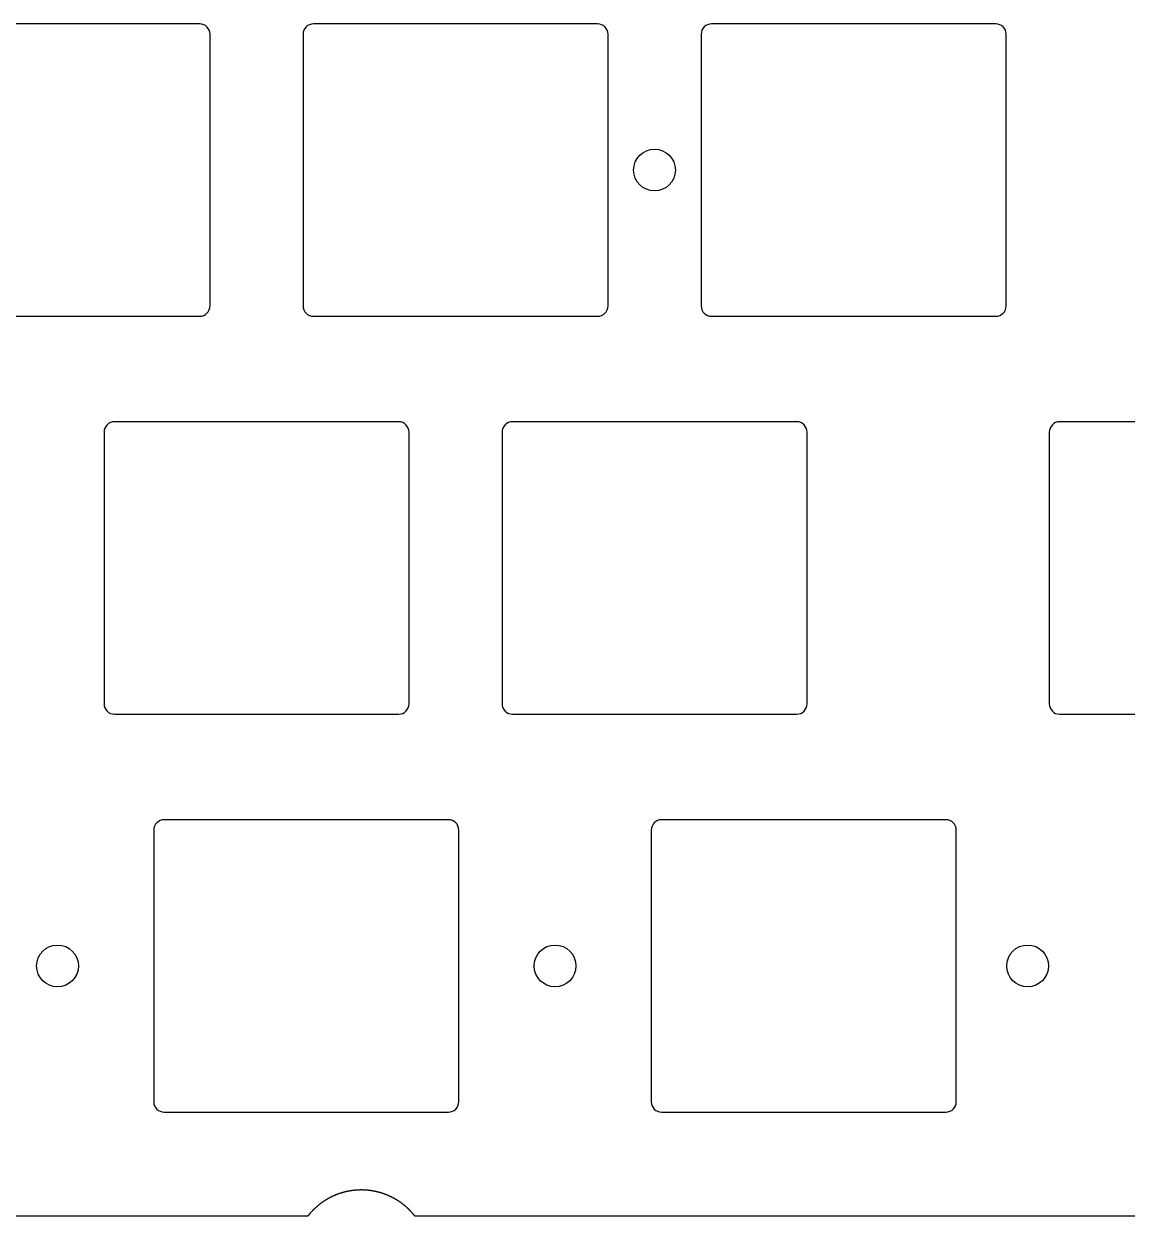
# Model space of a CAD drawing. Header units: millimetres. Extents: x -11 to 340, y -118 to 18.
# Drawn here: x 203.2 to 256, y -112 to -54.9 of the extents above; entities that cross this region are included whole.
import ezdxf

# ---------------------------------------------------------------- set-up
doc = ezdxf.new("R2010")
doc.units = ezdxf.units.MM
doc.header["$MEASUREMENT"] = 0
doc.layers.get('0').update_dxf_attribs({"linetype": 'CONTINUOUS'})
doc.layers.add('BLACK', color=7, linetype='CONTINUOUS')

msp = doc.modelspace()

# ---------------------------------------------------------------- linework, layer by layer
for points in [[(235.59375, -55.4125), (235.59375, -68.4125, 0.414212391), (236.09375, -68.9125), (249.69375, -68.9125, 0.414213562), (250.19375, -68.4125), (250.19375, -55.4125, 0.414213562), (249.69375, -54.9125), (236.09375, -54.9125, 0.414212391)], [(226.065834, -74.462548), (226.065834, -87.462548, 0.414212391), (226.565834, -87.962548), (240.165834, -87.962548, 0.414213562), (240.665834, -87.462548), (240.665834, -74.462548, 0.414213562), (240.165834, -73.962548), (226.565834, -73.962548, 0.414212391)], [(252.257046, -74.4625), (252.257046, -87.4625, 0.414212391), (252.757046, -87.9625), (266.357046, -87.9625, 0.414213562), (266.857046, -87.4625), (266.857046, -74.4625, 0.414213562), (266.357046, -73.9625), (252.757046, -73.9625, 0.414212391)], [(223.49375, -107.0125, 0.414213562), (223.99375, -106.5125), (223.99375, -93.5125, 0.414213562), (223.49375, -93.0125), (209.89375, -93.0125, 0.414212391), (209.39375, -93.5125), (209.39375, -106.5125, 0.414212391), (209.89375, -107.0125)], [(233.70625, -93.0125, 0.414212391), (233.20625, -93.5125), (233.20625, -106.5125, 0.414212391), (233.70625, -107.0125), (247.30625, -107.0125, 0.414213562), (247.80625, -106.5125), (247.80625, -93.5125, 0.414213562), (247.30625, -93.0125)]]:
    msp.add_lwpolyline(points, format="xyb", close=True)
for centre in [(233.3625, -61.9125), (204.7875, -100.0125), (228.6, -100.0125), (251.221875, -100.0125)]:
    msp.add_circle(centre, 1)
at = {"layer": 'BLACK', "linetype": 'Continuous'}
for p, q in [((211.5875, -54.9125), (197.9875, -54.9125)), ((230.6375, -54.9125), (217.0375, -54.9125)), ((212.0875, -68.4125), (212.0875, -55.4125)), ((216.5375, -55.4125), (216.5375, -68.4125)), ((231.1375, -68.4125), (231.1375, -55.4125)), ((197.9875, -68.9125), (211.5875, -68.9125)), ((217.0375, -68.9125), (230.6375, -68.9125)), ((221.1125, -73.9625), (207.5125, -73.9625)), ((207.0125, -74.4625), (207.0125, -87.4625)), ((221.6125, -87.4625), (221.6125, -74.4625)), ((207.5125, -87.9625), (221.1125, -87.9625)), ((217.497901, -111.305303), (217.491218, -111.309885)), ((217.504596, -111.300738), (217.497901, -111.305303)), ((217.511299, -111.296191), (217.504596, -111.300738)), ((217.518014, -111.291661), (217.511299, -111.296191)), ((217.524736, -111.287149), (217.518014, -111.291661)), ((217.531471, -111.282654), (217.524736, -111.287149)), ((217.538213, -111.278177), (217.531471, -111.282654)), ((217.544967, -111.273717), (217.538213, -111.278177)), ((217.551729, -111.269275), (217.544967, -111.273717)), ((217.558502, -111.26485), (217.551729, -111.269275)), ((217.565283, -111.260444), (217.558502, -111.26485)), ((217.572076, -111.256054), (217.565283, -111.260444)), ((217.578877, -111.251682), (217.572076, -111.256054)), ((217.585689, -111.247327), (217.578877, -111.251682)), ((217.592508, -111.242991), (217.585689, -111.247327)), ((217.59934, -111.238672), (217.592508, -111.242991)), ((217.606179, -111.234371), (217.59934, -111.238672)), ((217.613029, -111.230086), (217.606179, -111.234371)), ((217.619887, -111.225821), (217.613029, -111.230086)), ((217.626756, -111.221572), (217.619887, -111.225821)), ((217.633633, -111.217342), (217.626756, -111.221572)), ((217.640522, -111.213128), (217.633633, -111.217342)), ((217.647417, -111.208933), (217.640522, -111.213128)), ((217.654324, -111.204755), (217.647417, -111.208933)), ((217.661239, -111.200596), (217.654324, -111.204755)), ((217.668164, -111.196453), (217.661239, -111.200596)), ((217.675097, -111.192329), (217.668164, -111.196453)), ((217.682042, -111.188222), (217.675097, -111.192329)), ((217.688993, -111.184133), (217.682042, -111.188222)), ((217.695956, -111.180062), (217.688993, -111.184133)), ((217.702926, -111.176009), (217.695956, -111.180062)), ((217.709907, -111.171973), (217.702926, -111.176009)), ((217.716895, -111.167956), (217.709907, -111.171973)), ((217.723894, -111.163956), (217.716895, -111.167956)), ((217.730901, -111.159974), (217.723894, -111.163956)), ((217.737918, -111.15601), (217.730901, -111.159974)), ((217.744942, -111.152064), (217.737918, -111.15601)), ((217.751978, -111.148135), (217.744942, -111.152064)), ((217.75902, -111.144226), (217.751978, -111.148135)), ((217.766074, -111.140333), (217.75902, -111.144226)), ((217.773134, -111.136459), (217.766074, -111.140333)), ((217.780205, -111.132602), (217.773134, -111.136459)), ((217.787283, -111.128764), (217.780205, -111.132602)), ((217.794372, -111.124943), (217.787283, -111.128764)), ((217.801467, -111.121141), (217.794372, -111.124943)), ((217.808574, -111.117356), (217.801467, -111.121141)), ((217.815687, -111.11359), (217.808574, -111.117356)), ((217.822811, -111.10984), (217.815687, -111.11359)), ((217.829941, -111.106111), (217.822811, -111.10984)), ((217.837082, -111.102398), (217.829941, -111.106111)), ((217.84423, -111.098704), (217.837082, -111.102398)), ((217.851388, -111.095027), (217.84423, -111.098704)), ((217.858553, -111.09137), (217.851388, -111.095027)), ((217.865729, -111.087729), (217.858553, -111.09137)), ((217.87291, -111.084108), (217.865729, -111.087729)), ((217.880103, -111.080503), (217.87291, -111.084108)), ((217.887301, -111.076918), (217.880103, -111.080503)), ((217.894511, -111.07335), (217.887301, -111.076918)), ((217.901726, -111.069802), (217.894511, -111.07335)), ((217.908952, -111.06627), (217.901726, -111.069802)), ((217.916184, -111.062758), (217.908952, -111.06627)), ((217.923427, -111.059263), (217.916184, -111.062758)), ((217.930676, -111.055787), (217.923427, -111.059263)), ((217.937935, -111.052328), (217.930676, -111.055787)), ((217.9452, -111.048889), (217.937935, -111.052328)), ((217.952475, -111.045467), (217.9452, -111.048889)), ((217.959757, -111.042064), (217.952475, -111.045467)), ((217.967048, -111.038679), (217.959757, -111.042064)), ((217.974346, -111.035313), (217.967048, -111.038679)), ((217.981653, -111.031964), (217.974346, -111.035313)), ((217.988967, -111.028634), (217.981653, -111.031964)), ((217.996291, -111.025322), (217.988967, -111.028634)), ((218.00362, -111.022029), (217.996291, -111.025322)), ((218.01096, -111.018754), (218.00362, -111.022029)), ((218.018305, -111.015498), (218.01096, -111.018754)), ((218.02566, -111.01226), (218.018305, -111.015498)), ((218.033021, -111.009041), (218.02566, -111.01226)), ((218.040392, -111.005839), (218.033021, -111.009041)), ((218.047768, -111.002657), (218.040392, -111.005839)), ((218.055154, -110.999492), (218.047768, -111.002657)), ((218.062546, -110.996347), (218.055154, -110.999492)), ((218.069947, -110.993219), (218.062546, -110.996347)), ((218.077354, -110.990111), (218.069947, -110.993219)), ((218.084771, -110.987021), (218.077354, -110.990111)), ((218.092193, -110.983949), (218.084771, -110.987021)), ((218.099624, -110.980896), (218.092193, -110.983949)), ((218.107061, -110.977862), (218.099624, -110.980896)), ((218.114508, -110.974846), (218.107061, -110.977862)), ((218.121959, -110.971849), (218.114508, -110.974846)), ((218.129421, -110.96887), (218.121959, -110.971849)), ((218.136887, -110.96591), (218.129421, -110.96887)), ((218.144363, -110.962968), (218.136887, -110.96591)), ((218.151844, -110.960046), (218.144363, -110.962968)), ((218.159334, -110.957141), (218.151844, -110.960046)), ((218.166829, -110.954256), (218.159334, -110.957141)), ((218.174334, -110.951389), (218.166829, -110.954256)), ((218.181844, -110.948542), (218.174334, -110.951389)), ((218.189362, -110.945712), (218.181844, -110.948542)), ((218.196886, -110.942902), (218.189362, -110.945712)), ((218.204419, -110.94011), (218.196886, -110.942902)), ((218.211956, -110.937337), (218.204419, -110.94011)), ((218.219503, -110.934582), (218.211956, -110.937337)), ((218.227054, -110.931847), (218.219503, -110.934582)), ((218.234615, -110.92913), (218.227054, -110.931847)), ((218.24218, -110.926433), (218.234615, -110.92913)), ((218.249754, -110.923753), (218.24218, -110.926433)), ((218.257332, -110.921094), (218.249754, -110.923753)), ((218.264919, -110.918452), (218.257332, -110.921094)), ((218.272511, -110.91583), (218.264919, -110.918452)), ((218.280112, -110.913226), (218.272511, -110.91583)), ((218.287717, -110.910642), (218.280112, -110.913226)), ((218.295331, -110.908076), (218.287717, -110.910642)), ((218.302949, -110.905529), (218.295331, -110.908076)), ((218.310576, -110.903001), (218.302949, -110.905529)), ((218.318207, -110.900492), (218.310576, -110.903001)), ((218.325846, -110.898002), (218.318207, -110.900492)), ((218.33349, -110.895531), (218.325846, -110.898002)), ((218.341142, -110.893079), (218.33349, -110.895531)), ((218.348798, -110.890646), (218.341142, -110.893079)), ((218.356463, -110.888232), (218.348798, -110.890646)), ((218.364131, -110.885838), (218.356463, -110.888232)), ((218.371808, -110.883461), (218.364131, -110.885838)), ((218.379489, -110.881105), (218.371808, -110.883461)), ((218.387178, -110.878767), (218.379489, -110.881105)), ((218.394871, -110.876449), (218.387178, -110.878767)), ((218.402573, -110.874149), (218.394871, -110.876449)), ((218.410278, -110.871869), (218.402573, -110.874149)), ((218.41799, -110.869607), (218.410278, -110.871869)), ((218.425707, -110.867365), (218.41799, -110.869607)), ((218.433432, -110.865142), (218.425707, -110.867365)), ((218.44116, -110.862938), (218.433432, -110.865142)), ((218.448896, -110.860753), (218.44116, -110.862938)), ((218.456636, -110.858588), (218.448896, -110.860753)), ((218.464383, -110.856441), (218.456636, -110.858588)), ((218.472134, -110.854315), (218.464383, -110.856441)), ((218.479893, -110.852206), (218.472134, -110.854315)), ((218.487655, -110.850118), (218.479893, -110.852206)), ((218.495425, -110.848048), (218.487655, -110.850118)), ((218.503198, -110.845998), (218.495425, -110.848048)), ((218.510978, -110.843967), (218.503198, -110.845998)), ((218.518762, -110.841956), (218.510978, -110.843967)), ((218.526553, -110.839963), (218.518762, -110.841956)), ((218.534348, -110.837991), (218.526553, -110.839963)), ((218.542149, -110.836037), (218.534348, -110.837991)), ((218.549954, -110.834103), (218.542149, -110.836037)), ((218.557766, -110.832187), (218.549954, -110.834103)), ((218.565581, -110.830292), (218.557766, -110.832187)), ((218.573403, -110.828416), (218.565581, -110.830292)), ((218.581228, -110.826559), (218.573403, -110.828416)), ((218.58906, -110.824721), (218.581228, -110.826559)), ((218.596895, -110.822903), (218.58906, -110.824721)), ((218.604737, -110.821104), (218.596895, -110.822903)), ((218.612582, -110.819325), (218.604737, -110.821104)), ((218.620433, -110.817565), (218.612582, -110.819325)), ((218.628287, -110.815825), (218.620433, -110.817565)), ((218.636148, -110.814104), (218.628287, -110.815825)), ((218.644011, -110.812403), (218.636148, -110.814104)), ((218.651881, -110.81072), (218.644011, -110.812403)), ((218.659754, -110.809058), (218.651881, -110.81072)), ((218.667633, -110.807415), (218.659754, -110.809058)), ((218.675515, -110.805792), (218.667633, -110.807415)), ((218.683403, -110.804187), (218.675515, -110.805792)), ((218.691293, -110.802603), (218.683403, -110.804187)), ((218.69919, -110.801038), (218.691293, -110.802603)), ((218.707089, -110.799493), (218.69919, -110.801038)), ((218.714994, -110.797967), (218.707089, -110.799493)), ((218.722902, -110.796461), (218.714994, -110.797967)), ((218.730815, -110.794974), (218.722902, -110.796461)), ((218.738731, -110.793507), (218.730815, -110.794974)), ((218.746653, -110.792059), (218.738731, -110.793507)), ((218.754577, -110.790632), (218.746653, -110.792059)), ((218.762506, -110.789223), (218.754577, -110.790632)), ((218.770438, -110.787835), (218.762506, -110.789223)), ((218.778375, -110.786466), (218.770438, -110.787835)), ((218.786315, -110.785117), (218.778375, -110.786466)), ((218.794259, -110.783787), (218.786315, -110.785117)), ((218.802206, -110.782477), (218.794259, -110.783787)), ((218.810158, -110.781186), (218.802206, -110.782477)), ((218.818113, -110.779916), (218.810158, -110.781186)), ((218.826072, -110.778665), (218.818113, -110.779916)), ((218.834033, -110.777434), (218.826072, -110.778665)), ((218.841999, -110.776222), (218.834033, -110.777434)), ((218.849968, -110.77503), (218.841999, -110.776222)), ((218.857941, -110.773858), (218.849968, -110.77503)), ((218.865916, -110.772706), (218.857941, -110.773858)), ((218.873895, -110.771573), (218.865916, -110.772706)), ((218.881877, -110.77046), (218.873895, -110.771573)), ((218.889863, -110.769367), (218.881877, -110.77046)), ((218.89785, -110.768294), (218.889863, -110.769367)), ((218.905843, -110.76724), (218.89785, -110.768294)), ((218.913837, -110.766207), (218.905843, -110.76724)), ((218.921835, -110.765193), (218.913837, -110.766207)), ((218.929834, -110.764198), (218.921835, -110.765193)), ((218.937838, -110.763224), (218.929834, -110.764198)), ((218.945844, -110.762269), (218.937838, -110.763224)), ((218.953854, -110.761335), (218.945844, -110.762269)), ((218.961865, -110.76042), (218.953854, -110.761335)), ((218.96988, -110.759525), (218.961865, -110.76042)), ((218.977896, -110.758649), (218.96988, -110.759525)), ((218.985916, -110.757794), (218.977896, -110.758649)), ((218.993937, -110.756958), (218.985916, -110.757794)), ((219.001962, -110.756143), (218.993937, -110.756958)), ((219.009989, -110.755347), (219.001962, -110.756143)), ((219.018019, -110.754571), (219.009989, -110.755347)), ((219.02605, -110.753815), (219.018019, -110.754571)), ((219.034084, -110.753078), (219.02605, -110.753815)), ((219.04212, -110.752362), (219.034084, -110.753078)), ((219.050159, -110.751666), (219.04212, -110.752362)), ((219.058198, -110.750989), (219.050159, -110.751666)), ((219.066241, -110.750333), (219.058198, -110.750989)), ((219.074285, -110.749696), (219.066241, -110.750333)), ((219.082332, -110.749079), (219.074285, -110.749696)), ((219.09038, -110.748482), (219.082332, -110.749079)), ((219.098431, -110.747905), (219.09038, -110.748482)), ((219.106482, -110.747348), (219.098431, -110.747905)), ((219.114536, -110.746811), (219.106482, -110.747348)), ((219.122591, -110.746294), (219.114536, -110.746811)), ((219.130649, -110.745797), (219.122591, -110.746294)), ((219.138707, -110.745319), (219.130649, -110.745797)), ((219.146767, -110.744862), (219.138707, -110.745319)), ((219.154828, -110.744425), (219.146767, -110.744862)), ((219.162892, -110.744007), (219.154828, -110.744425)), ((219.170956, -110.74361), (219.162892, -110.744007)), ((219.179022, -110.743232), (219.170956, -110.74361)), ((219.187089, -110.742875), (219.179022, -110.743232)), ((219.195157, -110.742537), (219.187089, -110.742875)), ((219.203226, -110.74222), (219.195157, -110.742537)), ((219.211297, -110.741922), (219.203226, -110.74222)), ((219.219368, -110.741644), (219.211297, -110.741922)), ((219.227441, -110.741387), (219.219368, -110.741644)), ((219.235514, -110.741149), (219.227441, -110.741387)), ((219.243589, -110.740931), (219.235514, -110.741149)), ((219.251664, -110.740734), (219.243589, -110.740931)), ((219.259741, -110.740556), (219.251664, -110.740734)), ((219.267817, -110.740398), (219.259741, -110.740556)), ((219.275895, -110.740261), (219.267817, -110.740398)), ((219.283972, -110.740143), (219.275895, -110.740261)), ((219.292051, -110.740045), (219.283972, -110.740143)), ((219.30013, -110.739968), (219.292051, -110.740045)), ((219.30821, -110.73991), (219.30013, -110.739968)), ((219.31629, -110.739872), (219.30821, -110.73991)), ((219.324371, -110.739854), (219.31629, -110.739872)), ((219.332451, -110.739857), (219.324371, -110.739854)), ((219.340532, -110.739879), (219.332451, -110.739857)), ((219.348613, -110.739921), (219.340532, -110.739879)), ((219.356695, -110.739984), (219.348613, -110.739921)), ((219.364776, -110.740066), (219.356695, -110.739984)), ((219.372857, -110.740168), (219.364776, -110.740066)), ((219.380938, -110.740291), (219.372857, -110.740168)), ((219.38902, -110.740433), (219.380938, -110.740291)), ((219.397101, -110.740595), (219.38902, -110.740433)), ((219.405182, -110.740778), (219.397101, -110.740595)), ((219.413262, -110.74098), (219.405182, -110.740778)), ((219.421343, -110.741202), (219.413262, -110.74098)), ((219.429423, -110.741445), (219.421343, -110.741202)), ((219.437503, -110.741707), (219.429423, -110.741445)), ((219.445582, -110.741989), (219.437503, -110.741707)), ((219.453661, -110.742292), (219.445582, -110.741989)), ((219.461738, -110.742614), (219.453661, -110.742292)), ((219.469816, -110.742956), (219.461738, -110.742614)), ((219.477892, -110.743319), (219.469816, -110.742956)), ((219.485969, -110.743701), (219.477892, -110.743319)), ((219.494044, -110.744103), (219.485969, -110.743701)), ((219.502118, -110.744526), (219.494044, -110.744103)), ((219.510191, -110.744968), (219.502118, -110.744526)), ((219.518264, -110.74543), (219.510191, -110.744968)), ((219.526335, -110.745912), (219.518264, -110.74543)), ((219.534406, -110.746415), (219.526335, -110.745912)), ((219.542475, -110.746937), (219.534406, -110.746415)), ((219.550543, -110.747479), (219.542475, -110.746937)), ((219.55861, -110.748041), (219.550543, -110.747479)), ((219.566675, -110.748623), (219.55861, -110.748041)), ((219.574739, -110.749225), (219.566675, -110.748623)), ((219.582802, -110.749847), (219.574739, -110.749225)), ((219.590863, -110.750489), (219.582802, -110.749847)), ((219.598923, -110.751151), (219.590863, -110.750489)), ((219.606981, -110.751833), (219.598923, -110.751151)), ((219.615038, -110.752534), (219.606981, -110.751833)), ((219.623093, -110.753256), (219.615038, -110.752534)), ((219.631146, -110.753998), (219.623093, -110.753256)), ((219.639197, -110.754759), (219.631146, -110.753998)), ((219.647247, -110.75554), (219.639197, -110.754759)), ((219.655294, -110.756342), (219.647247, -110.75554)), ((219.66334, -110.757163), (219.655294, -110.756342)), ((219.671384, -110.758004), (219.66334, -110.757163)), ((219.679425, -110.758865), (219.671384, -110.758004)), ((219.687465, -110.759746), (219.679425, -110.758865)), ((219.695502, -110.760647), (219.687465, -110.759746)), ((219.703537, -110.761568), (219.695502, -110.760647)), ((219.711569, -110.762508), (219.703537, -110.761568)), ((219.7196, -110.763469), (219.711569, -110.762508)), ((219.735653, -110.765449), (219.7196, -110.763469)), ((219.751696, -110.767509), (219.735653, -110.765449)), ((219.767729, -110.769648), (219.751696, -110.767509)), ((219.783751, -110.771866), (219.767729, -110.769648)), ((219.799762, -110.774163), (219.783751, -110.771866)), ((219.81576, -110.77654), (219.799762, -110.774163)), ((219.831746, -110.778995), (219.81576, -110.77654)), ((219.84772, -110.78153), (219.831746, -110.778995)), ((219.86368, -110.784144), (219.84772, -110.78153)), ((219.879627, -110.786836), (219.86368, -110.784144)), ((219.89556, -110.789607), (219.879627, -110.786836)), ((219.911478, -110.792457), (219.89556, -110.789607)), ((219.927382, -110.795385), (219.911478, -110.792457)), ((219.94327, -110.798392), (219.927382, -110.795385)), ((219.959142, -110.801477), (219.94327, -110.798392)), ((219.974998, -110.804641), (219.959142, -110.801477)), ((219.990838, -110.807883), (219.974998, -110.804641)), ((220.00666, -110.811203), (219.990838, -110.807883)), ((220.022465, -110.814601), (220.00666, -110.811203)), ((220.038252, -110.818077), (220.022465, -110.814601)), ((220.05402, -110.821631), (220.038252, -110.818077)), ((220.06977, -110.825262), (220.05402, -110.821631)), ((220.085501, -110.828972), (220.06977, -110.825262)), ((220.101211, -110.832758), (220.085501, -110.828972)), ((220.116902, -110.836623), (220.101211, -110.832758)), ((220.132573, -110.840564), (220.116902, -110.836623)), ((220.148222, -110.844583), (220.132573, -110.840564)), ((220.16385, -110.848679), (220.148222, -110.844583)), ((220.179456, -110.852852), (220.16385, -110.848679)), ((220.19504, -110.857102), (220.179456, -110.852852)), ((220.210602, -110.861428), (220.19504, -110.857102)), ((220.226141, -110.865831), (220.210602, -110.861428)), ((220.241656, -110.870311), (220.226141, -110.865831)), ((220.257147, -110.874867), (220.241656, -110.870311)), ((220.272614, -110.879499), (220.257147, -110.874867)), ((220.288057, -110.884207), (220.272614, -110.879499)), ((220.303474, -110.888992), (220.288057, -110.884207)), ((220.318866, -110.893852), (220.303474, -110.888992)), ((220.334233, -110.898788), (220.318866, -110.893852)), ((220.349573, -110.903799), (220.334233, -110.898788)), ((220.364886, -110.908886), (220.349573, -110.903799)), ((220.380172, -110.914048), (220.364886, -110.908886)), ((220.395431, -110.919285), (220.380172, -110.914048)), ((220.410662, -110.924598), (220.395431, -110.919285)), ((220.425865, -110.929985), (220.410662, -110.924598)), ((220.44104, -110.935447), (220.425865, -110.929985)), ((220.456185, -110.940983), (220.44104, -110.935447)), ((220.471301, -110.946594), (220.456185, -110.940983)), ((220.486388, -110.952279), (220.471301, -110.946594)), ((220.501444, -110.958038), (220.486388, -110.952279)), ((220.51647, -110.963872), (220.501444, -110.958038)), ((220.531464, -110.969779), (220.51647, -110.963872)), ((220.546428, -110.975759), (220.531464, -110.969779)), ((220.56136, -110.981813), (220.546428, -110.975759)), ((220.576261, -110.987941), (220.56136, -110.981813)), ((220.591128, -110.994142), (220.576261, -110.987941)), ((220.605964, -111.000415), (220.591128, -110.994142)), ((220.620766, -111.006762), (220.605964, -111.000415)), ((220.635534, -111.013181), (220.620766, -111.006762)), ((220.650269, -111.019673), (220.635534, -111.013181)), ((220.66497, -111.026237), (220.650269, -111.019673)), ((220.679637, -111.032873), (220.66497, -111.026237)), ((220.694269, -111.039581), (220.679637, -111.032873)), ((220.708865, -111.046362), (220.694269, -111.039581)), ((220.723426, -111.053213), (220.708865, -111.046362)), ((220.737951, -111.060137), (220.723426, -111.053213)), ((220.75244, -111.067131), (220.737951, -111.060137)), ((220.766893, -111.074197), (220.75244, -111.067131)), ((220.781309, -111.081334), (220.766893, -111.074197)), ((220.795687, -111.088542), (220.781309, -111.081334)), ((220.810029, -111.09582), (220.795687, -111.088542)), ((220.824332, -111.103169), (220.810029, -111.09582)), ((220.838597, -111.110588), (220.824332, -111.103169)), ((220.852824, -111.118077), (220.838597, -111.110588)), ((220.867012, -111.125637), (220.852824, -111.118077)), ((220.881161, -111.133266), (220.867012, -111.125637)), ((220.89527, -111.140964), (220.881161, -111.133266)), ((220.90934, -111.148732), (220.89527, -111.140964)), ((220.92337, -111.15657), (220.90934, -111.148732)), ((220.937359, -111.164476), (220.92337, -111.15657)), ((220.951308, -111.172451), (220.937359, -111.164476)), ((220.965216, -111.180495), (220.951308, -111.172451)), ((220.979083, -111.188608), (220.965216, -111.180495)), ((220.992908, -111.196788), (220.979083, -111.188608)), ((221.006692, -111.205037), (220.992908, -111.196788)), ((221.020433, -111.213354), (221.006692, -111.205037)), ((221.034132, -111.221739), (221.020433, -111.213354)), ((221.047789, -111.230192), (221.034132, -111.221739)), ((221.061402, -111.238712), (221.047789, -111.230192)), ((221.074973, -111.247299), (221.061402, -111.238712)), ((221.088499, -111.255953), (221.074973, -111.247299)), ((221.101982, -111.264674), (221.088499, -111.255953)), ((221.115421, -111.273462), (221.101982, -111.264674)), ((221.128816, -111.282317), (221.115421, -111.273462)), ((221.142166, -111.291238), (221.128816, -111.282317)), ((221.155472, -111.300225), (221.142166, -111.291238)), ((221.168732, -111.309278), (221.155472, -111.300225)), ((216.860753, -111.876563), (216.855518, -111.882695)), ((216.866004, -111.870445), (216.860753, -111.876563)), ((216.87127, -111.864339), (216.866004, -111.870445)), ((216.87655, -111.858247), (216.87127, -111.864339)), ((216.881847, -111.852167), (216.87655, -111.858247)), ((216.887158, -111.846101), (216.881847, -111.852167)), ((216.892484, -111.840048), (216.887158, -111.846101)), ((216.897825, -111.834009), (216.892484, -111.840048)), ((216.903181, -111.827982), (216.897825, -111.834009)), ((216.908552, -111.821969), (216.903181, -111.827982)), ((216.913938, -111.815969), (216.908552, -111.821969)), ((216.919338, -111.809983), (216.913938, -111.815969)), ((216.924754, -111.80401), (216.919338, -111.809983)), ((216.930184, -111.798051), (216.924754, -111.80401)), ((216.935629, -111.792104), (216.930184, -111.798051)), ((216.941089, -111.786172), (216.935629, -111.792104)), ((216.946564, -111.780253), (216.941089, -111.786172)), ((216.952053, -111.774348), (216.946564, -111.780253)), ((216.957557, -111.768456), (216.952053, -111.774348)), ((216.963075, -111.762578), (216.957557, -111.768456)), ((216.968608, -111.756714), (216.963075, -111.762578)), ((216.974155, -111.750864), (216.968608, -111.756714)), ((216.979717, -111.745027), (216.974155, -111.750864)), ((216.985294, -111.739204), (216.979717, -111.745027)), ((216.990885, -111.733395), (216.985294, -111.739204)), ((216.99649, -111.7276), (216.990885, -111.733395)), ((217.002109, -111.721819), (216.99649, -111.7276)), ((217.007743, -111.716052), (217.002109, -111.721819)), ((217.013391, -111.710298), (217.007743, -111.716052)), ((217.019054, -111.704559), (217.013391, -111.710298)), ((217.024731, -111.698834), (217.019054, -111.704559)), ((217.030421, -111.693123), (217.024731, -111.698834)), ((217.041845, -111.681744), (217.030421, -111.693123)), ((217.053326, -111.670421), (217.041845, -111.681744)), ((217.064862, -111.659155), (217.053326, -111.670421)), ((217.076454, -111.647947), (217.064862, -111.659155)), ((217.088101, -111.636797), (217.076454, -111.647947)), ((217.099804, -111.625704), (217.088101, -111.636797)), ((217.111561, -111.61467), (217.099804, -111.625704)), ((217.123373, -111.603694), (217.111561, -111.61467)), ((217.135239, -111.592777), (217.123373, -111.603694)), ((217.14716, -111.581919), (217.135239, -111.592777)), ((217.159133, -111.571121), (217.14716, -111.581919)), ((217.171161, -111.560382), (217.159133, -111.571121)), ((217.183241, -111.549703), (217.171161, -111.560382)), ((217.195374, -111.539083), (217.183241, -111.549703)), ((217.20756, -111.528525), (217.195374, -111.539083)), ((217.219798, -111.518027), (217.20756, -111.528525)), ((217.232087, -111.507589), (217.219798, -111.518027)), ((217.244429, -111.497213), (217.232087, -111.507589)), ((217.256821, -111.486898), (217.244429, -111.497213)), ((217.269265, -111.476645), (217.256821, -111.486898)), ((217.281759, -111.466454), (217.269265, -111.476645)), ((217.294304, -111.456325), (217.281759, -111.466454)), ((217.306899, -111.446258), (217.294304, -111.456325)), ((217.319543, -111.436254), (217.306899, -111.446258)), ((217.332237, -111.426313), (217.319543, -111.436254)), ((217.340279, -111.420067), (217.332237, -111.426313)), ((217.346729, -111.415086), (217.340279, -111.420067)), ((217.353188, -111.410123), (217.346729, -111.415086)), ((217.359659, -111.405176), (217.353188, -111.410123)), ((217.366139, -111.400248), (217.359659, -111.405176)), ((217.372631, -111.395335), (217.366139, -111.400248)), ((217.379131, -111.390442), (217.372631, -111.395335)), ((217.385644, -111.385564), (217.379131, -111.390442)), ((217.392165, -111.380705), (217.385644, -111.385564)), ((217.398698, -111.375861), (217.392165, -111.380705)), ((217.405239, -111.371037), (217.398698, -111.375861)), ((217.411793, -111.366228), (217.405239, -111.371037)), ((217.418355, -111.361438), (217.411793, -111.366228)), ((217.424929, -111.356664), (217.418355, -111.361438)), ((217.431512, -111.351908), (217.424929, -111.356664)), ((217.438106, -111.347169), (217.431512, -111.351908)), ((217.444709, -111.342448), (217.438106, -111.347169)), ((217.451324, -111.337744), (217.444709, -111.342448)), ((217.457947, -111.333058), (217.451324, -111.337744)), ((217.464582, -111.328388), (217.457947, -111.333058)), ((217.471225, -111.323736), (217.464582, -111.328388)), ((217.47788, -111.319101), (217.471225, -111.323736)), ((217.484543, -111.314485), (217.47788, -111.319101)), ((217.491218, -111.309885), (217.484543, -111.314485)), ((221.181947, -111.318397), (221.168732, -111.309278)), ((221.195116, -111.327582), (221.181947, -111.318397)), ((221.208239, -111.336832), (221.195116, -111.327582)), ((221.221317, -111.346147), (221.208239, -111.336832)), ((221.234348, -111.355528), (221.221317, -111.346147)), ((221.247332, -111.364974), (221.234348, -111.355528)), ((221.26027, -111.374484), (221.247332, -111.364974)), ((221.27316, -111.384059), (221.26027, -111.374484)), ((221.286003, -111.393699), (221.27316, -111.384059)), ((221.298799, -111.403402), (221.286003, -111.393699)), ((221.311546, -111.41317), (221.298799, -111.403402)), ((221.324246, -111.423002), (221.311546, -111.41317)), ((221.336897, -111.432897), (221.324246, -111.423002)), ((221.3495, -111.442856), (221.336897, -111.432897)), ((221.362054, -111.452879), (221.3495, -111.442856)), ((221.37456, -111.462965), (221.362054, -111.452879)), ((221.387016, -111.473113), (221.37456, -111.462965)), ((221.399422, -111.483325), (221.387016, -111.473113)), ((221.411779, -111.493599), (221.399422, -111.483325)), ((221.424087, -111.503936), (221.411779, -111.493599)), ((221.436344, -111.514336), (221.424087, -111.503936)), ((221.448551, -111.524797), (221.436344, -111.514336)), ((221.460707, -111.535321), (221.448551, -111.524797)), ((221.472813, -111.545906), (221.460707, -111.535321)), ((221.484868, -111.556554), (221.472813, -111.545906)), ((221.496872, -111.567262), (221.484868, -111.556554)), ((221.508825, -111.578033), (221.496872, -111.567262)), ((221.520726, -111.588864), (221.508825, -111.578033)), ((221.532575, -111.599757), (221.520726, -111.588864)), ((221.544373, -111.61071), (221.532575, -111.599757)), ((221.556118, -111.621724), (221.544373, -111.61071)), ((221.567812, -111.632799), (221.556118, -111.621724)), ((221.579453, -111.643935), (221.567812, -111.632799)), ((221.591041, -111.65513), (221.579453, -111.643935)), ((221.602576, -111.666386), (221.591041, -111.65513)), ((221.614059, -111.677702), (221.602576, -111.666386)), ((221.625488, -111.689077), (221.614059, -111.677702)), ((221.636864, -111.700513), (221.625488, -111.689077)), ((221.648186, -111.712008), (221.636864, -111.700513)), ((221.659454, -111.723562), (221.648186, -111.712008)), ((221.670669, -111.735175), (221.659454, -111.723562)), ((221.681829, -111.746848), (221.670669, -111.735175)), ((221.692936, -111.75858), (221.681829, -111.746848)), ((221.703988, -111.77037), (221.692936, -111.75858)), ((221.714985, -111.782219), (221.703988, -111.77037)), ((221.725927, -111.794127), (221.714985, -111.782219)), ((221.736815, -111.806093), (221.725927, -111.794127)), ((221.747647, -111.818117), (221.736815, -111.806093)), ((221.758424, -111.8302), (221.747647, -111.818117)), ((221.769146, -111.84234), (221.758424, -111.8302)), ((221.779812, -111.854538), (221.769146, -111.84234)), ((221.790423, -111.866794), (221.779812, -111.854538)), ((221.800977, -111.879108), (221.790423, -111.866794)), ((216.76605, -111.9925), (172.55625, -111.9925)), ((216.773842, -111.98254), (216.76605, -111.9925)), ((216.77883, -111.976205), (216.773842, -111.98254)), ((216.783834, -111.969883), (216.77883, -111.976205)), ((216.788853, -111.963573), (216.783834, -111.969883)), ((216.793888, -111.957275), (216.788853, -111.963573)), ((216.798939, -111.95099), (216.793888, -111.957275)), ((216.804005, -111.944718), (216.798939, -111.95099)), ((216.809087, -111.938458), (216.804005, -111.944718)), ((216.814185, -111.932212), (216.809087, -111.938458)), ((216.819298, -111.925977), (216.814185, -111.932212)), ((216.824426, -111.919756), (216.819298, -111.925977)), ((216.829569, -111.913546), (216.824426, -111.919756)), ((216.834728, -111.907351), (216.829569, -111.913546)), ((216.839903, -111.901167), (216.834728, -111.907351)), ((216.845092, -111.894997), (216.839903, -111.901167)), ((216.850298, -111.888839), (216.845092, -111.894997)), ((216.855518, -111.882695), (216.850298, -111.888839)), ((221.811476, -111.891479), (221.800977, -111.879108)), ((221.821918, -111.903907), (221.811476, -111.891479)), ((221.832303, -111.916393), (221.821918, -111.903907)), ((221.842633, -111.928935), (221.832303, -111.916393)), ((221.852905, -111.941535), (221.842633, -111.928935)), ((221.863121, -111.954191), (221.852905, -111.941535)), ((221.873279, -111.966904), (221.863121, -111.954191)), ((221.883381, -111.979674), (221.873279, -111.966904)), ((221.893425, -111.9925), (221.883381, -111.979674)), ((286.3125, -111.9925), (221.893425, -111.9925))]:
    msp.add_line(p, q, dxfattribs=at)
at = {"layer": 'BLACK'}
for centre, start, end in [((211.5875, -55.4125), 0, 90), ((217.0375, -55.4125), 90, 180), ((230.6375, -55.4125), 0, 90), ((211.5875, -68.4125), 270, 0), ((217.0375, -68.4125), 180, 270), ((230.6375, -68.4125), 270, 0), ((207.5125, -74.4625), 90, 180), ((221.1125, -74.4625), 0, 90), ((207.5125, -87.4625), 180, 270), ((221.1125, -87.4625), 270, 0)]:
    msp.add_arc(centre, 0.5, start, end, dxfattribs=at)

doc.saveas('drawing.dxf')
